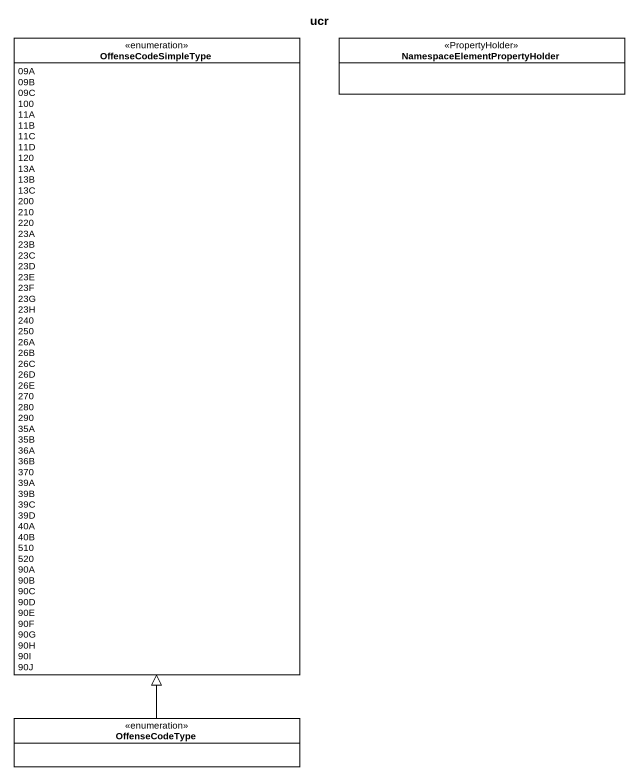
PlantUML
@startuml
title ucr
hide circle
hide empty members
enum OffenseCodeSimpleType {
  09A
  09B
  09C
  100
  11A
  11B
  11C
  11D
  120
  13A
  13B
  13C
  200
  210
  220
  23A
  23B
  23C
  23D
  23E
  23F
  23G
  23H
  240
  250
  26A
  26B
  26C
  26D
  26E
  270
  280
  290
  35A
  35B
  36A
  36B
  370
  39A
  39B
  39C
  39D
  40A
  40B
  510
  520
  90A
  90B
  90C
  90D
  90E
  90F
  90G
  90H
  90I
  90J
}
class "NamespaceElementPropertyHolder" as NamespaceElementPropertyHold <<PropertyHolder>>
enum OffenseCodeType
OffenseCodeType -up-|> OffenseCodeSimpleType
@enduml
